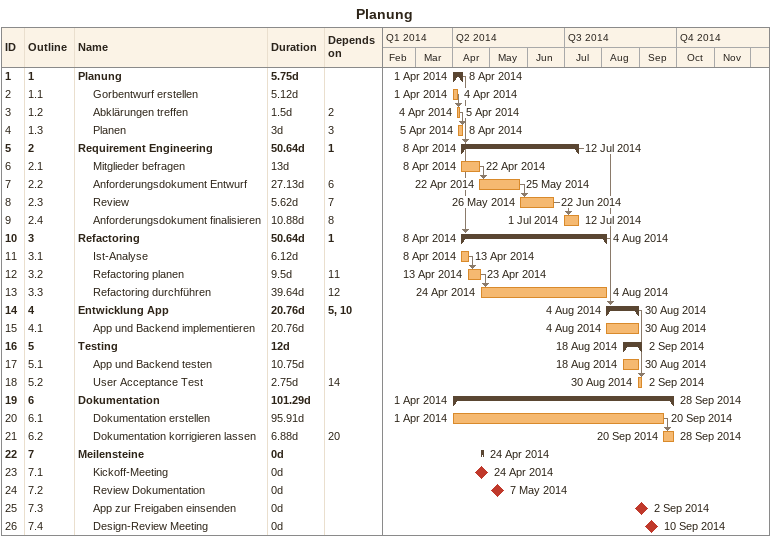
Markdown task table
Planung

| ID | WBS | Task | Duration | Start | Finish | Predecessors |
|---|---|---|---|---|---|---|
| 1 | 1 | **Planung** | 5.75d | 2014-04-01 | 2014-04-08 |  |
| 2 | 1.1 | Gorbentwurf erstellen | 5.12d | 2014-04-01 | 2014-04-04 |  |
| 3 | 1.2 | Abklärungen treffen | 1.5d | 2014-04-04 | 2014-04-05 | 2 |
| 4 | 1.3 | Planen | 3d | 2014-04-05 | 2014-04-08 | 3 |
| 5 | 2 | **Requirement Engineering** | 50.64d | 2014-04-08 | 2014-07-12 | 1 |
| 6 | 2.1 | Mitglieder befragen | 13d | 2014-04-08 | 2014-04-22 |  |
| 7 | 2.2 | Anforderungsdokument Entwurf | 27.13d | 2014-04-22 | 2014-05-25 | 6 |
| 8 | 2.3 | Review | 5.62d | 2014-05-26 | 2014-06-22 | 7 |
| 9 | 2.4 | Anforderungsdokument finalisieren | 10.88d | 2014-07-01 | 2014-07-12 | 8 |
| 10 | 3 | **Refactoring** | 50.64d | 2014-04-08 | 2014-08-04 | 1 |
| 11 | 3.1 | Ist-Analyse | 6.12d | 2014-04-08 | 2014-04-13 |  |
| 12 | 3.2 | Refactoring planen | 9.5d | 2014-04-13 | 2014-04-23 | 11 |
| 13 | 3.3 | Refactoring durchführen | 39.64d | 2014-04-24 | 2014-08-04 | 12 |
| 14 | 4 | **Entwicklung App** | 20.76d | 2014-08-04 | 2014-08-30 | 5, 10 |
| 15 | 4.1 | App und Backend implementieren | 20.76d | 2014-08-04 | 2014-08-30 |  |
| 16 | 5 | **Testing** | 12d | 2014-08-18 | 2014-09-02 |  |
| 17 | 5.1 | App und Backend testen | 10.75d | 2014-08-18 | 2014-08-30 |  |
| 18 | 5.2 | User Acceptance Test | 2.75d | 2014-08-30 | 2014-09-02 | 14 |
| 19 | 6 | **Dokumentation** | 101.29d | 2014-04-01 | 2014-09-28 |  |
| 20 | 6.1 | Dokumentation erstellen | 95.91d | 2014-04-01 | 2014-09-20 |  |
| 21 | 6.2 | Dokumentation korrigieren lassen | 6.88d | 2014-09-20 | 2014-09-28 | 20 |
| 22 | 7 | **Meilensteine** | 0d | 2014-04-24 | 2014-04-24 |  |
| 23 | 7.1 | Kickoff-Meeting | 0d | 2014-04-24 | 2014-04-24 |  |
| 24 | 7.2 | Review Dokumentation | 0d | 2014-05-07 | 2014-05-07 |  |
| 25 | 7.3 | App zur Freigaben einsenden | 0d | 2014-09-02 | 2014-09-02 |  |
| 26 | 7.4 | Design-Review Meeting | 0d | 2014-09-10 | 2014-09-10 |  |
